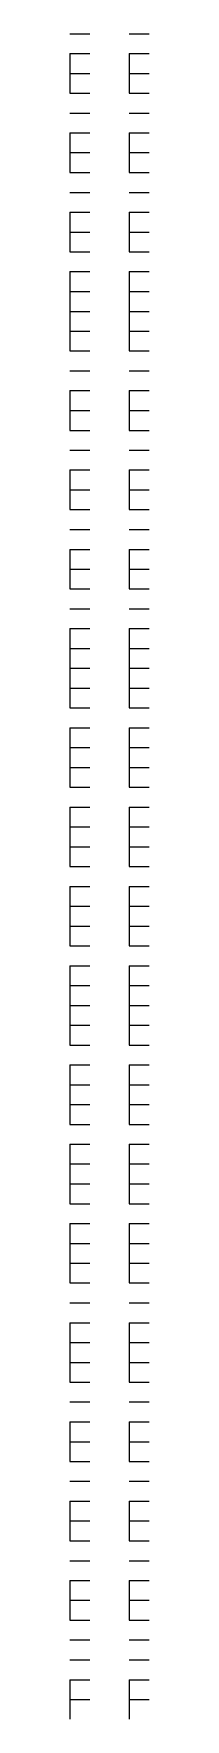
# Model space of a CAD drawing. Header units: inches. Extents: x 0.2 to 10.8, y 0.5 to 8.
# Drawn here: x 9.41 to 9.4167, y 5.415 to 5.5567 of the extents above; entities that cross this region are included whole.
import ezdxf

# ---------------------------------------------------------------- set-up
doc = ezdxf.new("R2010")
doc.units = ezdxf.units.IN
doc.header["$MEASUREMENT"] = 0
doc.layers.add('PDF_Geometry', color=7, linetype='Continuous')

msp = doc.modelspace()

# ---------------------------------------------------------------- linework, layer by layer
at = {"layer": 'PDF_Geometry', "lineweight": 13}
for points in [[(9.41, 5.55667), (9.41167, 5.55667)], [(9.41, 5.55667), (9.41167, 5.55667)], [(9.415, 5.55667), (9.41667, 5.55667)], [(9.415, 5.55667), (9.41667, 5.55667)], [(9.41, 5.555), (9.41167, 5.555)], [(9.41, 5.555), (9.41, 5.55333)], [(9.415, 5.555), (9.41667, 5.555)], [(9.415, 5.555), (9.415, 5.55333)], [(9.41, 5.55333), (9.41167, 5.55333)], [(9.41, 5.55333), (9.41, 5.55167)], [(9.415, 5.55333), (9.41667, 5.55333)], [(9.415, 5.55333), (9.415, 5.55167)], [(9.41, 5.55167), (9.41167, 5.55167)], [(9.415, 5.55167), (9.41667, 5.55167)], [(9.41, 5.55), (9.41167, 5.55)], [(9.41, 5.55), (9.41167, 5.55)], [(9.415, 5.55), (9.41667, 5.55)], [(9.415, 5.55), (9.41667, 5.55)], [(9.41, 5.54833), (9.41167, 5.54833)], [(9.41, 5.54833), (9.41, 5.54667)], [(9.415, 5.54833), (9.41667, 5.54833)], [(9.415, 5.54833), (9.415, 5.54667)], [(9.41, 5.54667), (9.41167, 5.54667)], [(9.41, 5.54667), (9.41, 5.545)], [(9.415, 5.54667), (9.41667, 5.54667)], [(9.415, 5.54667), (9.415, 5.545)], [(9.41, 5.545), (9.41167, 5.545)], [(9.415, 5.545), (9.41667, 5.545)], [(9.41, 5.54333), (9.41167, 5.54333)], [(9.41, 5.54333), (9.41167, 5.54333)], [(9.415, 5.54333), (9.41667, 5.54333)], [(9.415, 5.54333), (9.41667, 5.54333)], [(9.41, 5.54167), (9.41167, 5.54167)], [(9.41, 5.54167), (9.41, 5.54)], [(9.415, 5.54167), (9.41667, 5.54167)], [(9.415, 5.54167), (9.415, 5.54)], [(9.41, 5.54), (9.41167, 5.54)], [(9.41, 5.54), (9.41, 5.53833)], [(9.415, 5.54), (9.41667, 5.54)], [(9.415, 5.54), (9.415, 5.53833)], [(9.41, 5.53833), (9.41167, 5.53833)], [(9.415, 5.53833), (9.41667, 5.53833)], [(9.41, 5.53667), (9.41167, 5.53667)], [(9.41, 5.53667), (9.41, 5.535)], [(9.415, 5.53667), (9.41667, 5.53667)], [(9.415, 5.53667), (9.415, 5.535)], [(9.41, 5.535), (9.41167, 5.535)], [(9.41, 5.535), (9.41, 5.53333)], [(9.415, 5.535), (9.41667, 5.535)], [(9.415, 5.535), (9.415, 5.53333)], [(9.41, 5.53333), (9.41167, 5.53333)], [(9.41, 5.53333), (9.41, 5.53167)], [(9.415, 5.53333), (9.41667, 5.53333)], [(9.415, 5.53333), (9.415, 5.53167)], [(9.41, 5.53167), (9.41167, 5.53167)], [(9.41, 5.53167), (9.41, 5.53)], [(9.415, 5.53167), (9.41667, 5.53167)], [(9.415, 5.53167), (9.415, 5.53)], [(9.41, 5.53), (9.41167, 5.53)], [(9.415, 5.53), (9.41667, 5.53)], [(9.41, 5.52833), (9.41167, 5.52833)], [(9.41, 5.52833), (9.41167, 5.52833)], [(9.415, 5.52833), (9.41667, 5.52833)], [(9.415, 5.52833), (9.41667, 5.52833)], [(9.41, 5.52667), (9.41167, 5.52667)], [(9.41, 5.52667), (9.41, 5.525)], [(9.415, 5.52667), (9.41667, 5.52667)], [(9.415, 5.52667), (9.415, 5.525)], [(9.41, 5.525), (9.41167, 5.525)], [(9.41, 5.525), (9.41, 5.52333)], [(9.415, 5.525), (9.41667, 5.525)], [(9.415, 5.525), (9.415, 5.52333)], [(9.41, 5.52333), (9.41167, 5.52333)], [(9.415, 5.52333), (9.41667, 5.52333)], [(9.41, 5.52167), (9.41167, 5.52167)], [(9.41, 5.52167), (9.41167, 5.52167)], [(9.415, 5.52167), (9.41667, 5.52167)], [(9.415, 5.52167), (9.41667, 5.52167)], [(9.41, 5.52), (9.41167, 5.52)], [(9.41, 5.52), (9.41, 5.51833)], [(9.415, 5.52), (9.41667, 5.52)], [(9.415, 5.52), (9.415, 5.51833)], [(9.41, 5.51833), (9.41167, 5.51833)], [(9.41, 5.51833), (9.41, 5.51667)], [(9.415, 5.51833), (9.41667, 5.51833)], [(9.415, 5.51833), (9.415, 5.51667)], [(9.41, 5.51667), (9.41167, 5.51667)], [(9.415, 5.51667), (9.41667, 5.51667)], [(9.41, 5.515), (9.41167, 5.515)], [(9.41, 5.515), (9.41167, 5.515)], [(9.415, 5.515), (9.41667, 5.515)], [(9.415, 5.515), (9.41667, 5.515)], [(9.41, 5.51333), (9.41167, 5.51333)], [(9.41, 5.51333), (9.41, 5.51167)], [(9.415, 5.51333), (9.41667, 5.51333)], [(9.415, 5.51333), (9.415, 5.51167)], [(9.41, 5.51167), (9.41167, 5.51167)], [(9.41, 5.51167), (9.41, 5.51)], [(9.415, 5.51167), (9.41667, 5.51167)], [(9.415, 5.51167), (9.415, 5.51)], [(9.41, 5.51), (9.41167, 5.51)], [(9.415, 5.51), (9.41667, 5.51)], [(9.41, 5.50833), (9.41167, 5.50833)], [(9.41, 5.50833), (9.41167, 5.50833)], [(9.415, 5.50833), (9.41667, 5.50833)], [(9.415, 5.50833), (9.41667, 5.50833)], [(9.41, 5.50667), (9.41167, 5.50667)], [(9.41, 5.50667), (9.41, 5.505)], [(9.415, 5.50667), (9.41667, 5.50667)], [(9.415, 5.50667), (9.415, 5.505)], [(9.41, 5.505), (9.41167, 5.505)], [(9.41, 5.505), (9.41, 5.50333)], [(9.415, 5.505), (9.41667, 5.505)], [(9.415, 5.505), (9.415, 5.50333)], [(9.41, 5.50333), (9.41167, 5.50333)], [(9.41, 5.50333), (9.41, 5.50167)], [(9.415, 5.50333), (9.41667, 5.50333)], [(9.415, 5.50333), (9.415, 5.50167)], [(9.41, 5.50167), (9.41167, 5.50167)], [(9.41, 5.50167), (9.41, 5.5)], [(9.415, 5.50167), (9.41667, 5.50167)], [(9.415, 5.50167), (9.415, 5.5)], [(9.41, 5.5), (9.41167, 5.5)], [(9.415, 5.5), (9.41667, 5.5)], [(9.41, 5.49833), (9.41167, 5.49833)], [(9.41, 5.49833), (9.41, 5.49667)], [(9.415, 5.49833), (9.41667, 5.49833)], [(9.415, 5.49833), (9.415, 5.49667)], [(9.41, 5.49667), (9.41167, 5.49667)], [(9.41, 5.49667), (9.41, 5.495)], [(9.415, 5.49667), (9.41667, 5.49667)], [(9.415, 5.49667), (9.415, 5.495)], [(9.41, 5.495), (9.41167, 5.495)], [(9.41, 5.495), (9.41, 5.49333)], [(9.415, 5.495), (9.41667, 5.495)], [(9.415, 5.495), (9.415, 5.49333)], [(9.41, 5.49333), (9.41167, 5.49333)], [(9.415, 5.49333), (9.41667, 5.49333)], [(9.41, 5.49167), (9.41167, 5.49167)], [(9.41, 5.49167), (9.41, 5.49)], [(9.415, 5.49167), (9.41667, 5.49167)], [(9.415, 5.49167), (9.415, 5.49)], [(9.41, 5.49), (9.41167, 5.49)], [(9.41, 5.49), (9.41, 5.48833)], [(9.415, 5.49), (9.41667, 5.49)], [(9.415, 5.49), (9.415, 5.48833)], [(9.41, 5.48833), (9.41167, 5.48833)], [(9.41, 5.48833), (9.41, 5.48667)], [(9.415, 5.48833), (9.41667, 5.48833)], [(9.415, 5.48833), (9.415, 5.48667)], [(9.41, 5.48667), (9.41167, 5.48667)], [(9.415, 5.48667), (9.41667, 5.48667)], [(9.41, 5.485), (9.41167, 5.485)], [(9.41, 5.485), (9.41, 5.48333)], [(9.415, 5.485), (9.41667, 5.485)], [(9.415, 5.485), (9.415, 5.48333)], [(9.41, 5.48333), (9.41167, 5.48333)], [(9.41, 5.48333), (9.41, 5.48167)], [(9.415, 5.48333), (9.41667, 5.48333)], [(9.415, 5.48333), (9.415, 5.48167)], [(9.41, 5.48167), (9.41167, 5.48167)], [(9.41, 5.48167), (9.41, 5.48)], [(9.415, 5.48167), (9.41667, 5.48167)], [(9.415, 5.48167), (9.415, 5.48)], [(9.41, 5.48), (9.41167, 5.48)], [(9.415, 5.48), (9.41667, 5.48)], [(9.41, 5.47833), (9.41167, 5.47833)], [(9.41, 5.47833), (9.41, 5.47667)], [(9.415, 5.47833), (9.41667, 5.47833)], [(9.415, 5.47833), (9.415, 5.47667)], [(9.41, 5.47667), (9.41167, 5.47667)], [(9.41, 5.47667), (9.41, 5.475)], [(9.415, 5.47667), (9.41667, 5.47667)], [(9.415, 5.47667), (9.415, 5.475)], [(9.41, 5.475), (9.41167, 5.475)], [(9.41, 5.475), (9.41, 5.47333)], [(9.415, 5.475), (9.41667, 5.475)], [(9.415, 5.475), (9.415, 5.47333)], [(9.41, 5.47333), (9.41167, 5.47333)], [(9.41, 5.47333), (9.41, 5.47167)], [(9.415, 5.47333), (9.41667, 5.47333)], [(9.415, 5.47333), (9.415, 5.47167)], [(9.41, 5.47167), (9.41167, 5.47167)], [(9.415, 5.47167), (9.41667, 5.47167)], [(9.41, 5.47), (9.41167, 5.47)], [(9.41, 5.47), (9.41, 5.46833)], [(9.415, 5.47), (9.41667, 5.47)], [(9.415, 5.47), (9.415, 5.46833)], [(9.41, 5.46833), (9.41167, 5.46833)], [(9.41, 5.46833), (9.41, 5.46667)], [(9.415, 5.46833), (9.41667, 5.46833)], [(9.415, 5.46833), (9.415, 5.46667)], [(9.41, 5.46667), (9.41167, 5.46667)], [(9.41, 5.46667), (9.41, 5.465)], [(9.415, 5.46667), (9.41667, 5.46667)], [(9.415, 5.46667), (9.415, 5.465)], [(9.41, 5.465), (9.41167, 5.465)], [(9.415, 5.465), (9.41667, 5.465)], [(9.41, 5.46333), (9.41167, 5.46333)], [(9.41, 5.46333), (9.41, 5.46167)], [(9.415, 5.46333), (9.41667, 5.46333)], [(9.415, 5.46333), (9.415, 5.46167)], [(9.41, 5.46167), (9.41167, 5.46167)], [(9.41, 5.46167), (9.41, 5.46)], [(9.415, 5.46167), (9.41667, 5.46167)], [(9.415, 5.46167), (9.415, 5.46)], [(9.41, 5.46), (9.41167, 5.46)], [(9.41, 5.46), (9.41, 5.45833)], [(9.415, 5.46), (9.41667, 5.46)], [(9.415, 5.46), (9.415, 5.45833)], [(9.41, 5.45833), (9.41167, 5.45833)], [(9.415, 5.45833), (9.41667, 5.45833)], [(9.41, 5.45667), (9.41167, 5.45667)], [(9.41, 5.45667), (9.41, 5.455)], [(9.415, 5.45667), (9.41667, 5.45667)], [(9.415, 5.45667), (9.415, 5.455)], [(9.41, 5.455), (9.41167, 5.455)], [(9.41, 5.455), (9.41, 5.45333)], [(9.415, 5.455), (9.41667, 5.455)], [(9.415, 5.455), (9.415, 5.45333)], [(9.41, 5.45333), (9.41167, 5.45333)], [(9.41, 5.45333), (9.41, 5.45167)], [(9.415, 5.45333), (9.41667, 5.45333)], [(9.415, 5.45333), (9.415, 5.45167)], [(9.41, 5.45167), (9.41167, 5.45167)], [(9.415, 5.45167), (9.41667, 5.45167)], [(9.41, 5.45), (9.41167, 5.45)], [(9.41, 5.45), (9.41167, 5.45)], [(9.415, 5.45), (9.41667, 5.45)], [(9.415, 5.45), (9.41667, 5.45)], [(9.41, 5.44833), (9.41167, 5.44833)], [(9.41, 5.44833), (9.41, 5.44667)], [(9.415, 5.44833), (9.41667, 5.44833)], [(9.415, 5.44833), (9.415, 5.44667)], [(9.41, 5.44667), (9.41167, 5.44667)], [(9.41, 5.44667), (9.41, 5.445)], [(9.415, 5.44667), (9.41667, 5.44667)], [(9.415, 5.44667), (9.415, 5.445)], [(9.41, 5.445), (9.41167, 5.445)], [(9.41, 5.445), (9.41, 5.44333)], [(9.415, 5.445), (9.41667, 5.445)], [(9.415, 5.445), (9.415, 5.44333)], [(9.41, 5.44333), (9.41167, 5.44333)], [(9.415, 5.44333), (9.41667, 5.44333)], [(9.41, 5.44167), (9.41167, 5.44167)], [(9.41, 5.44167), (9.41167, 5.44167)], [(9.415, 5.44167), (9.41667, 5.44167)], [(9.415, 5.44167), (9.41667, 5.44167)], [(9.41, 5.44), (9.41167, 5.44)], [(9.41, 5.44), (9.41, 5.43833)], [(9.415, 5.44), (9.41667, 5.44)], [(9.415, 5.44), (9.415, 5.43833)], [(9.41, 5.43833), (9.41167, 5.43833)], [(9.41, 5.43833), (9.41, 5.43667)], [(9.415, 5.43833), (9.41667, 5.43833)], [(9.415, 5.43833), (9.415, 5.43667)], [(9.41, 5.43667), (9.41167, 5.43667)], [(9.415, 5.43667), (9.41667, 5.43667)], [(9.41, 5.435), (9.41167, 5.435)], [(9.41, 5.435), (9.41167, 5.435)], [(9.415, 5.435), (9.41667, 5.435)], [(9.415, 5.435), (9.41667, 5.435)], [(9.41, 5.43333), (9.41167, 5.43333)], [(9.41, 5.43333), (9.41, 5.43167)], [(9.415, 5.43333), (9.41667, 5.43333)], [(9.415, 5.43333), (9.415, 5.43167)], [(9.41, 5.43167), (9.41167, 5.43167)], [(9.41, 5.43167), (9.41, 5.43)], [(9.415, 5.43167), (9.41667, 5.43167)], [(9.415, 5.43167), (9.415, 5.43)], [(9.41, 5.43), (9.41167, 5.43)], [(9.415, 5.43), (9.41667, 5.43)], [(9.41, 5.42833), (9.41167, 5.42833)], [(9.41, 5.42833), (9.41167, 5.42833)], [(9.415, 5.42833), (9.41667, 5.42833)], [(9.415, 5.42833), (9.41667, 5.42833)], [(9.41, 5.42667), (9.41167, 5.42667)], [(9.41, 5.42667), (9.41, 5.425)], [(9.415, 5.42667), (9.41667, 5.42667)], [(9.415, 5.42667), (9.415, 5.425)], [(9.41, 5.425), (9.41167, 5.425)], [(9.41, 5.425), (9.41, 5.42333)], [(9.415, 5.425), (9.41667, 5.425)], [(9.415, 5.425), (9.415, 5.42333)], [(9.41, 5.42333), (9.41167, 5.42333)], [(9.415, 5.42333), (9.41667, 5.42333)], [(9.41, 5.42167), (9.41167, 5.42167)], [(9.41, 5.42167), (9.41167, 5.42167)], [(9.415, 5.42167), (9.41667, 5.42167)], [(9.415, 5.42167), (9.41667, 5.42167)], [(9.41, 5.42), (9.41167, 5.42)], [(9.41, 5.42), (9.41167, 5.42)], [(9.415, 5.42), (9.41667, 5.42)], [(9.415, 5.42), (9.41667, 5.42)], [(9.41, 5.41833), (9.41167, 5.41833)], [(9.41, 5.41833), (9.41, 5.41667)], [(9.415, 5.41833), (9.41667, 5.41833)], [(9.415, 5.41833), (9.415, 5.41667)], [(9.41, 5.41667), (9.41167, 5.41667)], [(9.41, 5.41667), (9.41, 5.415)], [(9.415, 5.41667), (9.41667, 5.41667)], [(9.415, 5.41667), (9.415, 5.415)]]:
    msp.add_lwpolyline(points, dxfattribs=at)

doc.saveas('drawing.dxf')
